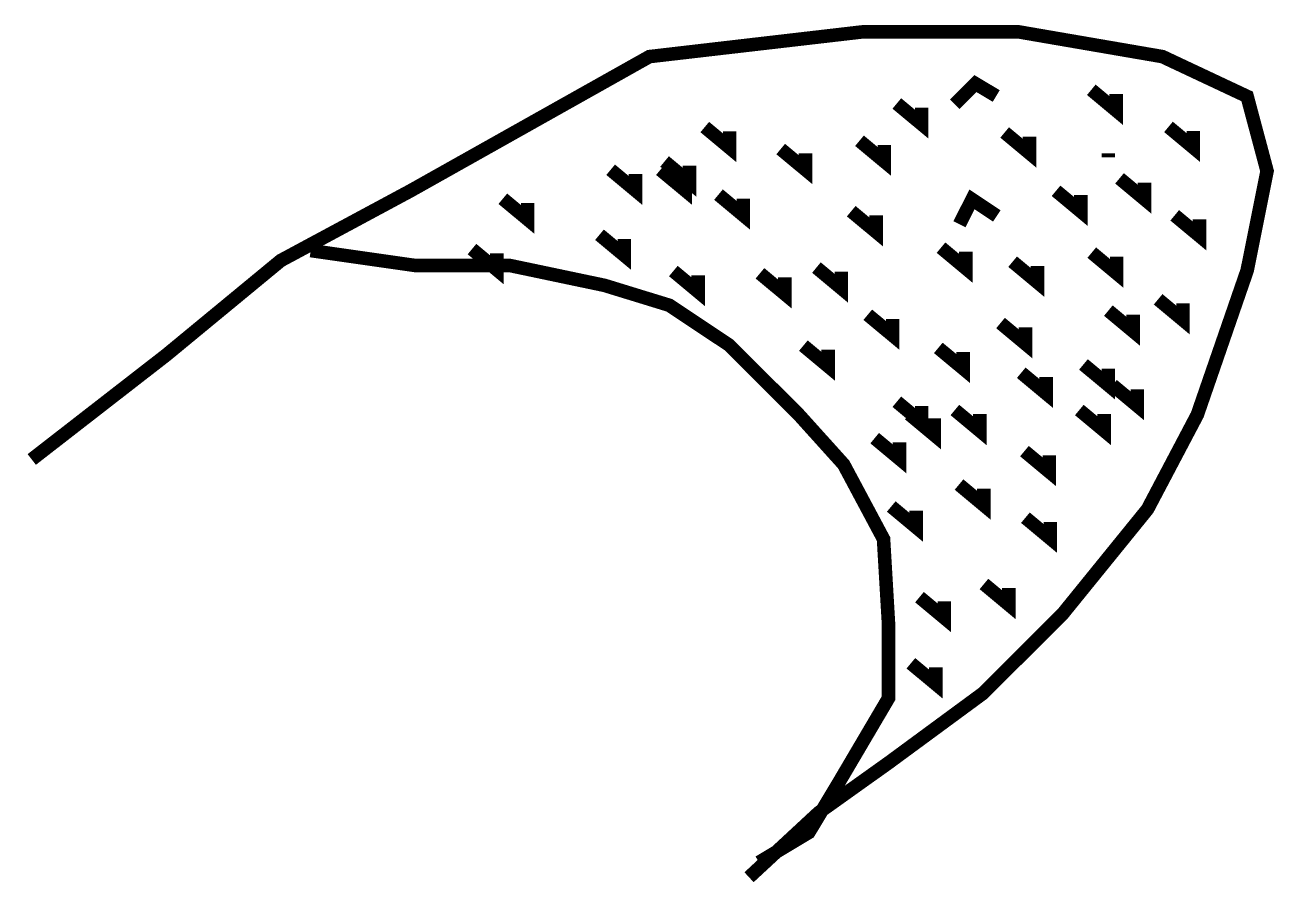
# Model space of a CAD drawing. Extents: x -0.01 to 9.21, y -0.05 to 6.29.
import ezdxf

# ---------------------------------------------------------------- set-up
doc = ezdxf.new("R2010")
doc.units = 0
doc.header["$MEASUREMENT"] = 0
doc.layers.get('0').update_dxf_attribs({"linetype": 'CONTINUOUS'})

msp = doc.modelspace()

# ---------------------------------------------------------------- linework, layer by layer
at = {"const_width": 0.1}
for points in [[(0.0368, 3.0844), (1.0298, 3.8555), (1.8757, 4.5532), (2.8319, 5.0672), (4.5973, 6.0587), (6.1787, 6.2423), (7.3188, 6.2423), (8.3854, 6.0587), (9.0106, 5.7649), (9.1577, 5.2141), (9.0106, 4.4797), (8.6428, 3.4149), (8.2751, 2.7172), (7.6498, 1.9461), (7.0614, 1.3586), (6.3626, 0.8445), (5.8477, 0.4773), (5.3328, 0)], [(6.8517, 5.7066), (7.0048, 5.8595), (7.1579, 5.7678)], [(7.86, 5.8137), (8.0437, 5.6608), (8.0437, 5.7831)], [(6.4241, 5.7127), (6.6078, 5.5598), (6.6078, 5.6821)], [(5.006, 5.5385), (5.1897, 5.3856), (5.1897, 5.5079)], [(7.2203, 5.4986), (7.404, 5.3457), (7.404, 5.468)], [(8.4299, 5.5398), (8.6137, 5.3869), (8.6137, 5.5092)], [(6.1485, 5.4375), (6.3322, 5.2845), (6.3322, 5.4069)], [(5.5667, 5.3763), (5.7504, 5.2234), (5.7504, 5.3457)], [(7.9859, 5.3151), (7.9859, 5.3457)], [(4.3111, 5.2234), (4.4949, 5.0705), (4.4949, 5.1928)], [(4.6786, 5.2234), (4.8624, 5.0705), (4.8624, 5.1928)], [(4.7092, 5.2845), (4.893, 5.1316), (4.893, 5.254)], [(8.0683, 5.1598), (8.2521, 5.0069), (8.2521, 5.1292)], [(5.1073, 5.0399), (5.2911, 4.887), (5.2911, 5.0093)], [(6.887, 4.8212), (6.9789, 5.0047), (7.1626, 4.8823)], [(7.5996, 5.068), (7.7833, 4.9151), (7.7833, 5.0375)], [(3.515, 5.0093), (3.6987, 4.8564), (3.6987, 4.9787)], [(6.0873, 4.9175), (6.271, 4.7646), (6.271, 4.887)], [(8.4758, 4.887), (8.6596, 4.734), (8.6596, 4.8564)], [(4.2287, 4.7435), (4.4124, 4.5906), (4.4124, 4.7129)], [(2.0964, 4.6266), (2.8687, 4.5165), (3.5675, 4.5165), (4.2663, 4.3696), (4.7444, 4.2227), (5.1857, 3.9289), (5.7006, 3.4149), (6.0316, 3.0477), (6.3258, 2.4969), (6.3626, 1.8727), (6.3626, 1.3219), (5.9948, 0.6977), (5.7742, 0.3305), (5.4064, 0.1102)], [(3.2874, 4.6377), (3.4712, 4.4847), (3.4712, 4.6071)], [(6.7503, 4.6482), (6.9341, 4.4953), (6.9341, 4.6176)], [(7.8634, 4.6117), (8.0471, 4.4588), (8.0471, 4.5811)], [(4.774, 4.4755), (4.9578, 4.3226), (4.9578, 4.4449)], [(5.8305, 4.5012), (6.0143, 4.3483), (6.0143, 4.4707)], [(7.2792, 4.5446), (7.4629, 4.3917), (7.4629, 4.514)], [(5.4136, 4.4588), (5.5973, 4.3059), (5.5973, 4.4282)], [(8.3534, 4.267), (8.5371, 4.114), (8.5371, 4.2364)], [(6.2097, 4.153), (6.3935, 4.0001), (6.3935, 4.1224)], [(7.9859, 4.1835), (8.1696, 4.0306), (8.1696, 4.153)], [(7.1897, 4.0918), (7.3734, 3.9389), (7.3734, 4.0612)], [(5.7339, 3.925), (5.9176, 3.7721), (5.9176, 3.8944)], [(6.7303, 3.9083), (6.9141, 3.7554), (6.9141, 3.8777)], [(7.8021, 3.786), (7.9859, 3.6331), (7.9859, 3.7554)], [(7.3428, 3.7248), (7.5265, 3.5719), (7.5265, 3.6942)], [(8.0165, 3.6331), (8.2002, 3.4801), (8.2002, 3.6025)], [(6.4241, 3.5107), (6.6078, 3.3578), (6.6078, 3.4801)], [(6.516, 3.419), (6.6997, 3.2661), (6.6997, 3.3884)], [(6.8528, 3.4496), (7.0366, 3.2966), (7.0366, 3.419)], [(7.7715, 3.4496), (7.9552, 3.2966), (7.9552, 3.419)], [(6.2605, 3.2418), (6.4442, 3.0889), (6.4442, 3.2112)], [(7.3663, 3.1461), (7.5501, 2.9932), (7.5501, 3.1156)], [(6.8834, 2.8991), (7.0672, 2.7461), (7.0672, 2.8685)], [(6.3828, 2.7371), (6.5665, 2.5841), (6.5665, 2.7065)], [(7.3734, 2.6544), (7.5571, 2.5015), (7.5571, 2.6238)], [(7.0672, 2.1651), (7.2509, 2.0122), (7.2509, 2.1345)], [(6.5914, 2.0679), (6.7751, 1.915), (6.7751, 2.0374)], [(6.5277, 1.5797), (6.7115, 1.4268), (6.7115, 1.5491)]]:
    msp.add_lwpolyline(points, dxfattribs=at)

doc.saveas('drawing.dxf')
